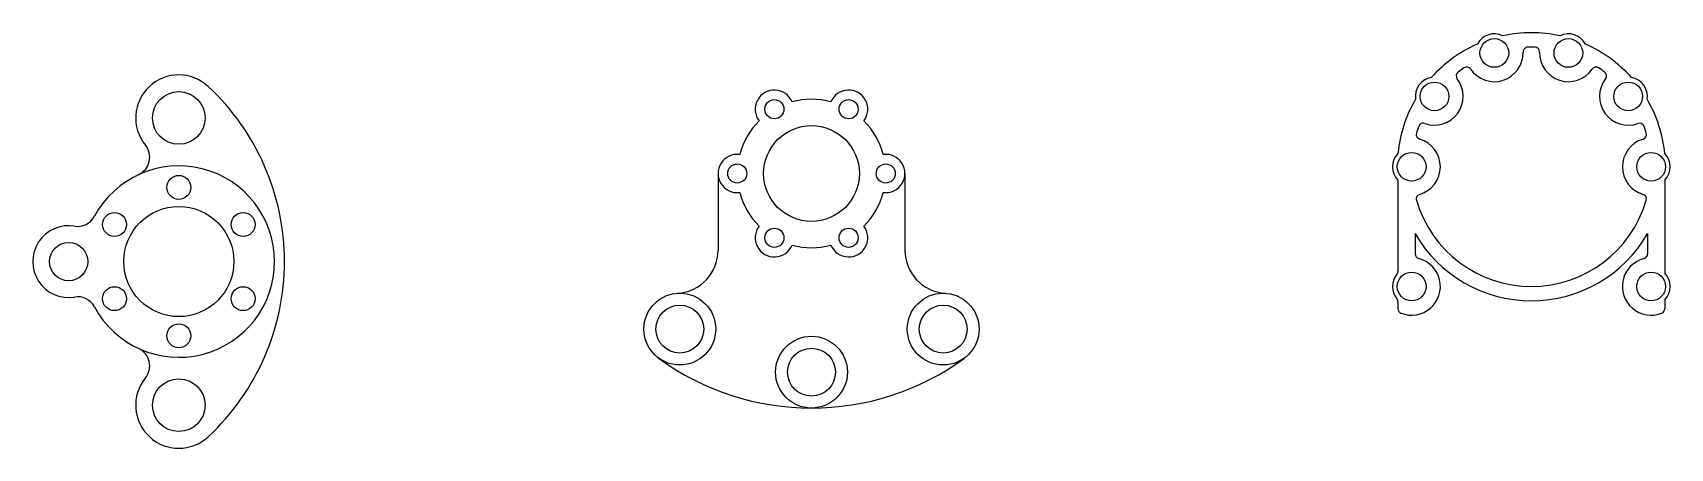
# Model space of a CAD drawing. Header units: millimetres. Extents: x 2435 to 3119, y 2118 to 2291.
import ezdxf

# ---------------------------------------------------------------- set-up
doc = ezdxf.new("R2010")
doc.units = ezdxf.units.MM

# ---------------------------------------------------------------- blocks, each defined once
blk = doc.blocks.new('*U8')
blk.add_circle((0, 0), 5)
blk = doc.blocks.new('*U9')
at = {"color": 0, "linetype": 'ByBlock', "lineweight": -2, "transparency": 16777216}
for p, rotation in [((2496.04, 2226.54), 180), ((2469.2, 2211.04), 240), ((2522.89, 2211.04), 120), ((2469.2, 2180.04), 299.9999999999999), ((2522.89, 2180.04), 59.99999999999997)]:
    blk.add_blockref('*U8', p, dxfattribs=dict(at, rotation=rotation))
blk.add_blockref('*U8', (2496.04, 2164.54), dxfattribs=at)

msp = doc.modelspace()

# ---------------------------------------------------------------- linework, layer by layer
for p, q in [((2721.26, 2232.34), (2721.26, 2200.28)), ((2799.26, 2232.34), (2799.26, 2200.28)), ((3005.17, 2229.55), (3005.17, 2191.5)), ((3012.33, 2207.26), (3012.33, 2198.72)), ((3109.45, 2207.26), (3109.45, 2198.72)), ((3005.17, 2178.79), (3005.17, 2175.86)), ((3116.61, 2179.55), (3116.61, 2175.86))]:
    msp.add_line(p, q)
msp.add_lwpolyline([(3116.61, 2229.55), (3116.61, 2190.74)])
for centre, radius in [((3045.43, 2282.7), 6), ((3076.34, 2282.7), 6), ((3020.43, 2264.54), 6), ((3101.34, 2264.54), 6), ((2496.04, 2255.54), 11), ((2744.76, 2259.19), 4), ((2775.76, 2259.19), 4), ((2760.26, 2232.34), 20), ((2729.26, 2232.34), 4), ((2791.26, 2232.34), 4), ((3010.89, 2235.15), 6), ((3110.89, 2235.15), 6), ((2496.04, 2195.54), 23), ((2744.76, 2205.49), 4), ((2775.76, 2205.49), 4), ((2450.04, 2195.54), 8), ((3010.89, 2185.15), 6), ((3110.89, 2185.15), 6), ((2705.26, 2167.34), 15), ((2815.26, 2167.34), 15), ((2705.26, 2167.34), 10), ((2815.26, 2167.34), 10), ((2760.26, 2149.34), 15), ((2760.26, 2149.34), 10), ((2496.04, 2135.54), 11)]:
    msp.add_circle(centre, radius)
for centre, radius, start, end in [((3060.89, 2235.15), 56, 77.73197, 102.26803), ((3060.89, 2235.15), 56, 113.73197, 138.26803), ((3045.43, 2282.7), 8, 63.6432, 152.3568), ((3059.43, 2283.12), 2, 91.7398, 181.7398), ((3060.89, 2235.15), 50, 88.2602, 91.7398), ((3062.34, 2283.12), 2, 358.2602, 88.2602), ((3076.34, 2282.7), 8, 27.6432, 116.3568), ((3060.89, 2235.15), 56, 41.73197, 66.26803), ((3045.43, 2282.7), 12, 214.2602, 1.7398), ((3076.34, 2282.7), 12, 178.2602, 325.7398), ((2496.04, 2255.54), 18, 47.02972, 219.20163), ((3020.43, 2264.54), 8, 99.6432, 188.3568), ((3020.43, 2264.54), 12, 250.2602, 37.7398), ((3031.51, 2273.11), 2, 127.7398, 217.7398), ((3060.89, 2235.15), 50, 124.2602, 127.7398), ((3033.86, 2274.82), 2, 34.2602, 124.2602), ((3087.91, 2274.82), 2, 55.7398, 145.7398), ((3060.89, 2235.15), 50, 52.2602, 55.7398), ((3101.34, 2264.54), 12, 142.2602, 289.7398), ((3090.26, 2273.11), 2, 322.2602, 52.2602), ((3101.34, 2264.54), 8, 351.6432, 80.3568), ((2440.15, 2195.54), 100, 312.97028, 47.02972), ((2744.76, 2259.19), 8, 22.58633, 217.41367), ((2775.76, 2259.19), 8, 322.58633, 157.41367), ((2760.26, 2232.34), 31, 74.82735, 105.17265), ((3060.89, 2235.15), 56, 149.73197, 174.26803), ((3060.89, 2235.15), 56, 5.73197, 30.26803), ((2760.26, 2232.34), 31, 134.82735, 165.17265), ((2760.26, 2232.34), 31, 14.82735, 45.17265), ((3060.89, 2235.15), 50, 160.2602, 163.7398), ((3015.71, 2251.36), 2, 70.2602, 160.2602), ((3106.06, 2251.36), 2, 19.7398, 109.7398), ((3060.89, 2235.15), 50, 16.2602, 19.7398), ((2475.9, 2239.11), 8, 294.81892, 39.20163), ((3014.81, 2248.59), 2, 163.7398, 253.7398), ((3010.89, 2235.15), 12, 286.2602, 73.7398), ((3110.89, 2235.15), 12, 106.2602, 253.7398), ((3106.97, 2248.59), 2, 286.2602, 16.2602), ((2729.26, 2232.34), 8, 82.58633, 277.41367), ((2791.26, 2232.34), 8, 262.58633, 97.41367), ((3010.89, 2235.15), 8, 135.6432, 224.3568), ((3110.89, 2235.15), 8, 315.6432, 44.3568), ((2496.04, 2195.54), 40, 208.22295, 151.77705), ((2760.26, 2232.34), 31, 194.82735, 225.17265), ((2760.26, 2232.34), 31, 314.82735, 345.17265), ((3014.81, 2221.71), 2, 106.2602, 196.2602), ((3106.97, 2221.71), 2, 343.7398, 73.7398), ((3060.89, 2235.15), 50, 196.2602, 343.7398), ((2450.04, 2195.54), 15, 80.72617, 279.27383), ((2453.75, 2218.24), 8, 260.72617, 331.77705), ((2744.76, 2205.49), 8, 142.58633, 337.41367), ((2775.76, 2205.49), 8, 202.58633, 37.41367), ((2760.26, 2232.34), 31, 254.82735, 285.17265), ((3060.89, 2235.15), 56, 209.8717, 330.1283), ((2703.26, 2200.28), 18, 273.4746, 0), ((2817.26, 2200.28), 18, 180, 266.5254), ((3010.89, 2185.15), 12, 248.16098, 75.77595), ((3014.33, 2198.72), 2, 180, 255.77595), ((3110.89, 2185.15), 12, 104.22405, 291.83902), ((3107.45, 2198.72), 2, 284.22405, 0), ((3010.89, 2185.15), 8, 140.53383, 219.46617), ((3003.17, 2191.5), 2, 320.53383, 0), ((3110.89, 2185.15), 8, 315.6432, 44.3568), ((2453.75, 2172.84), 8, 28.22295, 99.27383), ((3003.17, 2178.79), 2, 0, 39.46617), ((3007.17, 2175.86), 2, 180, 248.16098), ((3114.61, 2175.86), 2, 291.83902, 0), ((2475.9, 2151.98), 8, 320.79837, 65.18108), ((2760.26, 2242.37), 108.03, 233.75628, 306.24372), ((2496.04, 2135.54), 18, 140.79837, 312.97028)]:
    msp.add_arc(centre, radius, start, end)

# ---------------------------------------------------------------- block references
msp.add_blockref('*U9', (0, 0))

doc.saveas('drawing.dxf')
